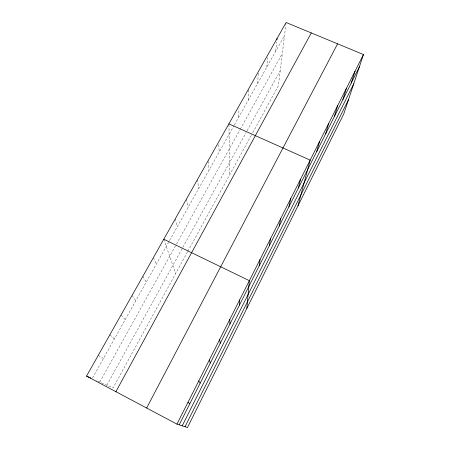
<?xml version="1.0" encoding="UTF-8"?>
<svg xmlns="http://www.w3.org/2000/svg" width="450" height="450" viewBox="0 0 450 450"><rect width="100%" height="100%" fill="white"/><g stroke="black" fill="none" stroke-linecap="round" stroke-linejoin="round"><path stroke-width="0.34" stroke-dasharray="2.25 1.69" d="M238.804 117.056L238.905 108.804M248.316 100.091L248.743 89.314M257.636 83.469L258.396 71.584M266.771 67.179L267.587 57.617M275.726 51.21L276.705 41.867M286.014 23.186L278.359 85.832L251.803 134.37M187.481 251.921L113.029 387.99L96.069 380.379M187.808 251.319L251.477 134.966M106.847 385.217L182.492 247.967M182.824 247.365L246.105 132.553M247.106 130.742L280.209 70.672M99.788 382.044L176.124 244.688M176.462 244.08L239.963 129.819M240.294 129.212L282.291 53.646M92.486 378.011L234.118 125.421M234.45 124.819L284.501 35.556M98.291 355.275L103.399 358.543M109.794 334.896L114.424 338.889M121.05 314.949L125.218 319.629M132.069 295.425L135.799 300.769M142.858 276.306L146.16 282.279M153.428 257.574L156.324 264.161M163.783 239.231L175.714 273.426M175.252 218.903L177.328 226.699M186.469 199.035L188.134 207.433M197.432 179.612L198.703 188.578M208.215 161.291L209.047 170.128M218.784 144.709L219.178 152.061M228.915 124.554L229.832 174.521"/><path stroke-width="0.67" d="M239.479 305.066L239.653 299.874M246.847 308.407L249.345 280.676L163.783 239.231M276.913 39.864L277.054 38.526M259.172 265.933L260.072 259.414M269.297 245.818L270.557 238.641M279.197 226.148L280.8 218.346M288.883 206.904L290.812 198.501M298.356 188.078L300.6 179.1M297.973 205.824L310.174 160.127L228.898 123.851M316.71 151.611L319.539 141.57M325.603 133.942L328.702 123.413M334.311 116.646L337.669 105.643M342.838 99.698L346.449 88.245M351.197 83.093L355.044 71.212M363.459 54.529L343.733 114.013L187.487 427.5L176.957 424.131L86.541 376.099L286.099 22.5L363.459 54.529L176.957 424.131M185.04 426.718L348.446 99.81M179.19 424.845L359.387 66.825M182.233 425.818L353.745 83.829M146.638 408.021L337.596 43.824M115.897 391.697L311.293 32.934M86.541 376.099L90.9 378.056M187.987 402.266L189.776 403.813M198.776 380.891L200.138 383.231M209.329 359.978L210.279 363.077M219.656 339.514L220.213 343.339M229.759 319.483L229.944 324.006"/></g></svg>
